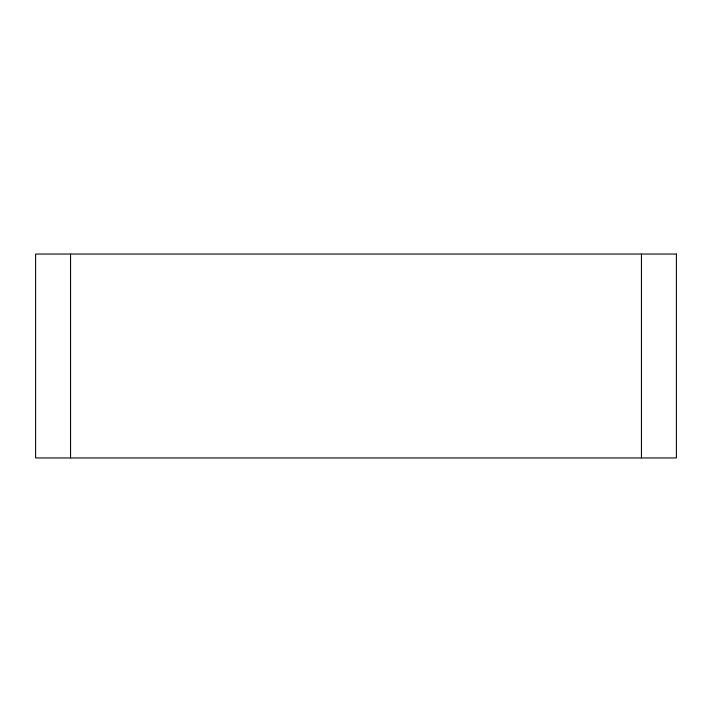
<?xml version="1.0" encoding="UTF-8"?>
<svg xmlns="http://www.w3.org/2000/svg" width="712" height="712" viewBox="0 0 712 712"><rect width="100%" height="100%" fill="white"/><g stroke="black" fill="none" stroke-linecap="round" stroke-linejoin="round"><path stroke-width="1.07" d="M641.45 254.05L641.45 457.949M70.55 254.05L70.55 457.949M676.4 254.05L35.6 254.05L35.6 457.949L676.4 457.949L676.4 254.05"/></g></svg>
